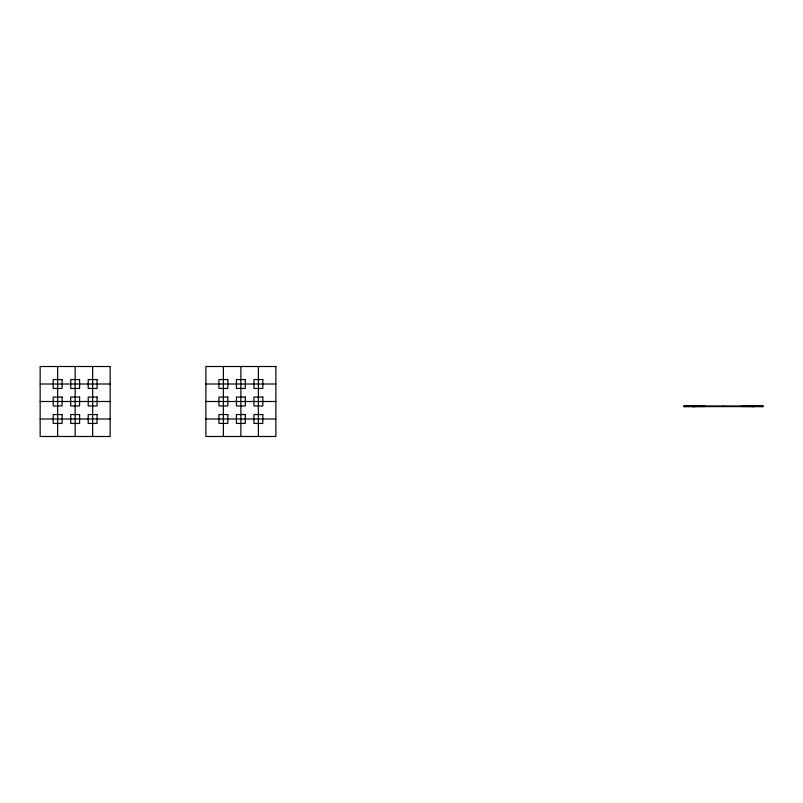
<?xml version="1.0" encoding="UTF-8"?>
<svg xmlns="http://www.w3.org/2000/svg" width="803" height="803" viewBox="0 0 803 803"><rect width="100%" height="100%" fill="white"/><g stroke="black" fill="none" stroke-linecap="round" stroke-linejoin="round"><path stroke-width="1.2" d="M40.15 384.005L110.141 384.005M205.879 384.005L275.871 384.005M40.15 401.5L110.141 401.5M205.879 401.5L275.871 401.5M40.15 418.995L110.141 418.995M205.879 418.995L275.871 418.995M762.78 405.947L762.78 406.609M762.549 405.947L762.549 406.609M762.167 405.947L762.167 406.609M761.635 405.947L761.635 406.609M760.953 405.947L760.953 406.609M760.14 405.947L760.14 406.609M759.186 405.947L759.186 406.609M758.102 405.947L758.102 406.609M756.908 405.947L756.908 406.609M755.593 405.947L755.593 406.609M754.178 405.947L754.178 406.609M753.957 406.609L753.957 405.947L753.776 406.609M753.545 405.947L753.545 406.609M753.234 405.947L753.234 406.609M752.833 405.947L752.833 406.609M752.672 405.947L752.672 406.609M752.341 405.947L752.341 406.609M751.779 405.947L751.779 406.609M751.136 405.947L751.136 406.609M751.076 405.947L751.076 406.609M750.424 405.947L750.424 406.609M749.641 405.947L749.641 406.609M749.41 405.947L749.41 406.609M748.797 405.947L748.797 406.609M747.904 405.947L747.904 406.609M747.693 405.947L747.693 406.609M746.951 405.947L746.951 406.609M745.967 405.947L745.917 406.609M744.943 405.947L744.943 406.609M744.11 405.947L744.11 406.609M743.889 405.947L743.889 406.609M742.815 405.947L742.815 406.609M742.313 405.947L742.313 406.609M741.701 405.947L741.701 406.609M723.413 405.947L723.413 406.609M705.114 405.947L705.114 406.609M704.512 405.947L704.512 406.609M704.01 405.947L704.01 406.609M702.936 405.947L702.936 406.609M702.705 405.947L702.705 406.609M701.882 405.947L701.882 406.609M699.865 405.947L699.865 406.609M699.132 405.947L699.132 406.609M698.921 405.947L698.921 406.609M698.028 405.947L698.028 406.609M697.405 405.947L697.405 406.609M697.185 405.947L697.185 406.609M696.402 405.947L696.402 406.609M695.047 405.947L695.047 406.609M694.475 405.947L694.475 406.609M694.153 405.947L694.153 406.609M693.993 405.947L693.993 406.609M693.591 405.947L693.591 406.609M693.27 405.947L693.27 406.609M693.049 405.947L693.049 406.609M692.909 405.947L692.909 406.609M692.859 405.947L692.859 406.609M692.648 405.947L692.648 406.609M691.232 405.947L691.232 406.609M689.918 405.947L689.918 406.609M688.713 405.947L688.713 406.609M687.639 405.947L687.639 406.609M686.685 405.947L686.685 406.609M685.862 405.947L685.862 406.609M685.19 405.947L685.19 406.609M684.658 405.947L684.658 406.609M684.276 405.947L684.276 406.609M684.046 405.947L684.046 406.609M258.375 366.509L258.375 436.491M240.88 366.509L240.88 436.491M223.385 366.509L223.385 436.491M92.646 366.509L92.646 436.491M75.141 366.509L75.141 436.491M57.645 366.509L57.645 436.491M110.141 366.509L40.15 366.509L40.15 436.491L110.141 436.491L110.141 366.509M275.871 366.509L205.879 366.509L205.879 436.491L275.871 436.491L275.871 366.509M62.092 379.558L53.199 379.558L53.199 388.451L62.092 388.451L62.092 379.558M79.587 379.558L70.704 379.558L70.704 388.451L79.587 388.451L79.587 379.558M97.083 379.558L88.2 379.558L88.2 388.451L97.083 388.451L97.083 379.558M227.821 379.558L218.938 379.558L218.938 388.451L227.821 388.451L227.821 379.558M245.327 379.558L236.433 379.558L236.433 388.451L245.327 388.451L245.327 379.558M262.822 379.558L253.929 379.558L253.929 388.451L262.822 388.451L262.822 379.558M62.092 397.053L53.199 397.053L53.199 405.947L62.092 405.947L62.092 397.053M79.587 397.053L70.704 397.053L70.704 405.947L79.587 405.947L79.587 397.053M97.083 397.053L88.2 397.053L88.2 405.947L97.083 405.947L97.083 397.053M227.821 397.053L218.938 397.053L218.938 405.947L227.821 405.947L227.821 397.053M245.327 397.053L236.433 397.053L236.433 405.947L245.327 405.947L245.327 397.053M262.822 397.053L253.929 397.053L253.929 405.947L262.822 405.947L262.822 397.053M762.85 405.947L683.975 405.947L683.975 406.609L762.85 406.609L762.85 405.947M62.092 414.549L53.199 414.549L53.199 423.442L62.092 423.442L62.092 414.549M79.587 414.549L70.704 414.549L70.704 423.442L79.587 423.442L79.587 414.549M97.083 414.549L88.2 414.549L88.2 423.442L97.083 423.442L97.083 414.549M227.821 414.549L218.938 414.549L218.938 423.442L227.821 423.442L227.821 414.549M245.327 414.549L236.433 414.549L236.433 423.442L245.327 423.442L245.327 414.549M262.822 414.549L253.929 414.549L253.929 423.442L262.822 423.442L262.822 414.549M700.899 406.609L700.899 405.947L700.858 406.609M695.749 406.609L695.749 405.947L695.689 406.609"/></g></svg>
